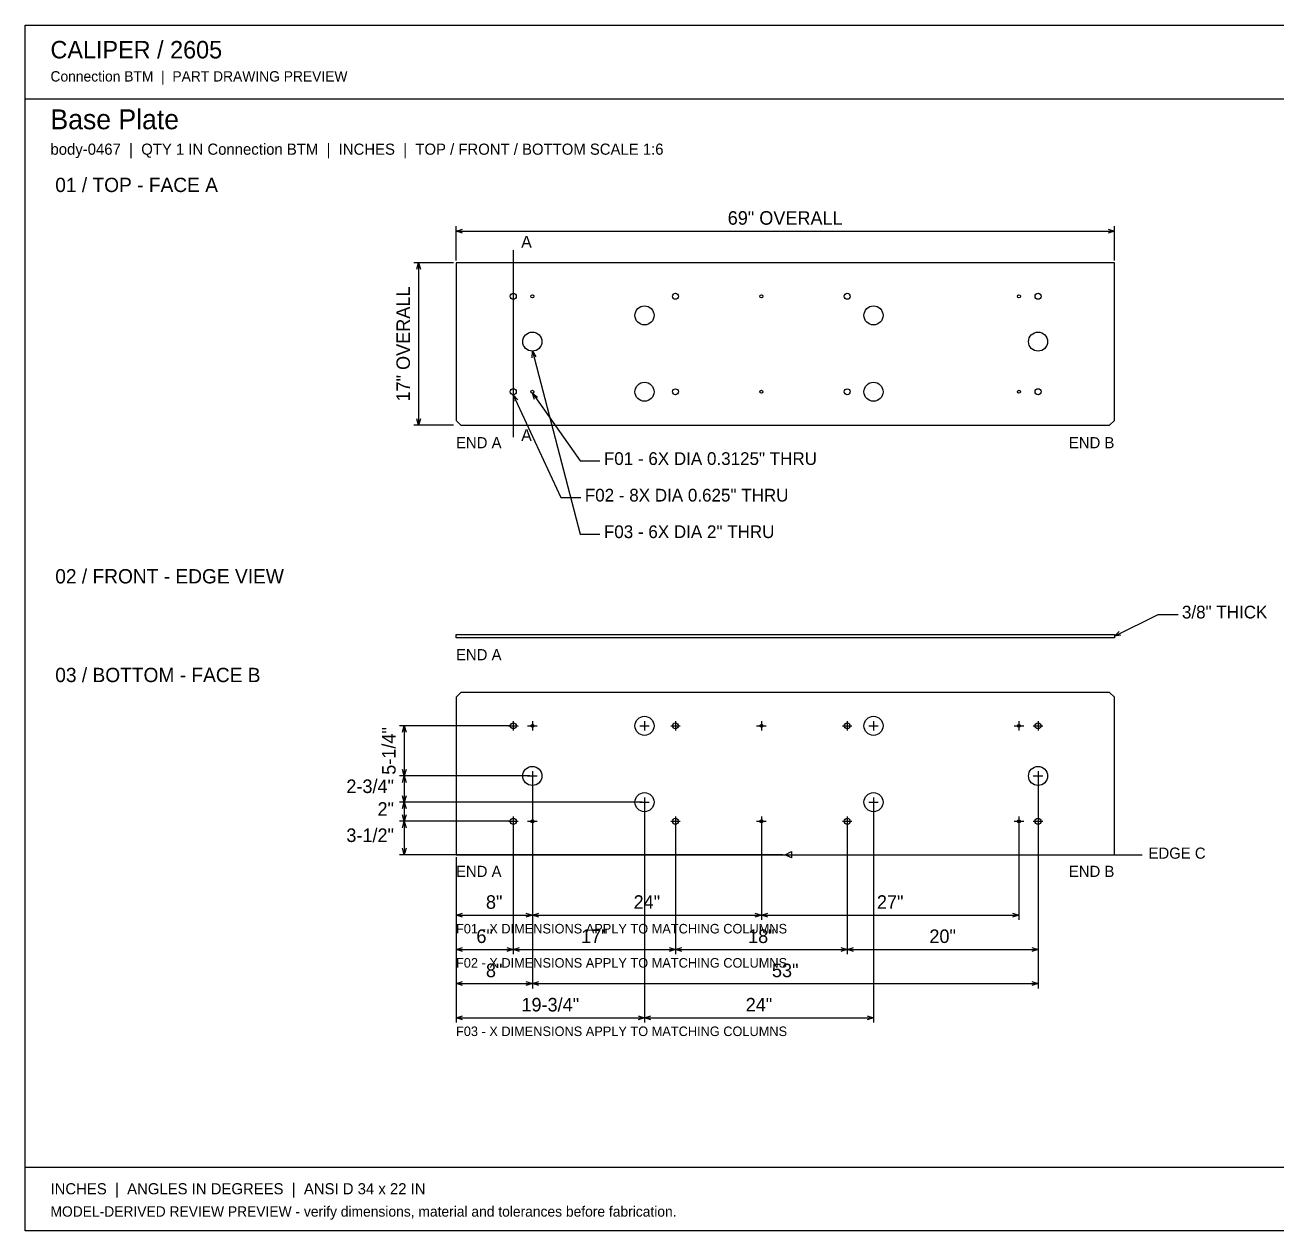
# Model space of a CAD drawing. Header units: inches. Extents: x 3 to 201, y 3 to 129.
# Drawn here: x 2.8 to 134, y 2.8 to 129.2 of the extents above; entities that cross this region are included whole.
import ezdxf
from ezdxf.enums import TextEntityAlignment as Align

# ---------------------------------------------------------------- set-up
doc = ezdxf.new("R2010")
doc.units = ezdxf.units.IN
doc.header["$MEASUREMENT"] = 0

msp = doc.modelspace()

# ---------------------------------------------------------------- linework, layer by layer
at = {"layer": 'ANNOTATION'}
for p, q in [((48, 104.5), (48, 108.08)), ((48, 107.58), (48.67, 107.79)), ((116.33, 107.79), (117, 107.58)), ((117, 104.5), (117, 108.08)), ((48, 107.58), (117, 107.58)), ((48.67, 107.38), (48, 107.58)), ((117, 107.58), (116.33, 107.38)), ((54, 105.58), (54, 86)), ((47.75, 104.25), (43.58, 104.25)), ((43.88, 103.58), (44.08, 104.25)), ((44.08, 104.25), (44.08, 87.25)), ((44.08, 104.25), (44.29, 103.58)), ((55.97, 94.3), (56, 95)), ((56, 95), (61, 75.83)), ((56, 95), (56.37, 94.41)), ((56, 90.59), (61, 83.5)), ((56.21, 89.93), (56, 90.59)), ((56, 90.59), (56.55, 90.17)), ((54, 90.44), (59, 79.67)), ((54.09, 89.75), (54, 90.44)), ((54, 90.44), (54.47, 89.92)), ((44.08, 87.25), (43.88, 87.92)), ((44.29, 87.92), (44.08, 87.25)), ((47.75, 87.25), (43.58, 87.25)), ((61, 83.5), (63.08, 83.5)), ((59, 79.67), (61.08, 79.67)), ((61, 75.83), (63.08, 75.83)), ((117, 65.15), (121.58, 67.42)), ((121.58, 67.42), (123.67, 67.42)), ((117, 65.15), (117.5, 65.63)), ((117.69, 65.26), (117, 65.15)), ((53.75, 55.75), (42.08, 55.75)), ((42.38, 55.08), (42.58, 55.75)), ((42.58, 55.75), (42.58, 50.5)), ((42.58, 55.75), (42.79, 55.08)), ((53.5, 55.75), (54.5, 55.75)), ((54, 56.25), (54, 55.25)), ((55.5, 55.75), (56.5, 55.75)), ((56, 56.25), (56, 55.25)), ((67.25, 55.75), (68.25, 55.75)), ((67.75, 56.25), (67.75, 55.25)), ((70.5, 55.75), (71.5, 55.75)), ((71, 56.25), (71, 55.25)), ((79.5, 55.75), (80.5, 55.75)), ((80, 56.25), (80, 55.25)), ((88.5, 55.75), (89.5, 55.75)), ((89, 56.25), (89, 55.25)), ((91.25, 55.75), (92.25, 55.75)), ((91.75, 56.25), (91.75, 55.25)), ((106.5, 55.75), (107.5, 55.75)), ((107, 56.25), (107, 55.25)), ((108.5, 55.75), (109.5, 55.75)), ((109, 56.25), (109, 55.25)), ((55.75, 50.5), (42.08, 50.5)), ((55.75, 50.5), (42.08, 50.5)), ((42.58, 50.5), (42.38, 51.17)), ((42.38, 49.83), (42.58, 50.5)), ((42.79, 51.17), (42.58, 50.5)), ((42.58, 50.5), (42.58, 47.75)), ((42.58, 50.5), (42.79, 49.83)), ((55.5, 50.5), (56.5, 50.5)), ((56, 51), (56, 50)), ((56, 50.25), (56, 28.25)), ((56, 50.25), (56, 28.25)), ((108.5, 50.5), (109.5, 50.5)), ((109, 51), (109, 50)), ((109, 50.25), (109, 28.25)), ((67.5, 47.75), (42.08, 47.75)), ((67.5, 47.75), (42.08, 47.75)), ((42.58, 47.75), (42.38, 48.42)), ((42.38, 47.08), (42.58, 47.75)), ((42.79, 48.42), (42.58, 47.75)), ((42.58, 47.75), (42.58, 45.75)), ((42.58, 47.75), (42.79, 47.08)), ((67.25, 47.75), (68.25, 47.75)), ((67.75, 48.25), (67.75, 47.25)), ((67.75, 47.5), (67.75, 24.67)), ((67.75, 47.5), (67.75, 24.67)), ((91.25, 47.75), (92.25, 47.75)), ((91.75, 48.25), (91.75, 47.25)), ((91.75, 47.5), (91.75, 24.67)), ((42.58, 45.75), (42.38, 46.42)), ((42.79, 46.42), (42.58, 45.75)), ((54, 46.25), (54, 45.25)), ((56, 46.25), (56, 45.25)), ((71, 46.25), (71, 45.25)), ((80, 46.25), (80, 45.25)), ((89, 46.25), (89, 45.25)), ((107, 46.25), (107, 45.25)), ((109, 46.25), (109, 45.25)), ((53.75, 45.75), (42.08, 45.75)), ((53.75, 45.75), (42.08, 45.75)), ((42.38, 45.08), (42.58, 45.75)), ((42.58, 45.75), (42.58, 42.25)), ((42.58, 45.75), (42.79, 45.08)), ((53.5, 45.75), (54.5, 45.75)), ((54, 45.5), (54, 31.83)), ((54, 45.5), (54, 31.83)), ((55.5, 45.75), (56.5, 45.75)), ((56, 45.5), (56, 35.42)), ((56, 45.5), (56, 35.42)), ((70.5, 45.75), (71.5, 45.75)), ((71, 45.5), (71, 31.83)), ((71, 45.5), (71, 31.83)), ((79.5, 45.75), (80.5, 45.75)), ((80, 45.5), (80, 35.42)), ((80, 45.5), (80, 35.42)), ((88.5, 45.75), (89.5, 45.75)), ((89, 45.5), (89, 31.83)), ((89, 45.5), (89, 31.83)), ((106.5, 45.75), (107.5, 45.75)), ((107, 45.5), (107, 35.42)), ((108.5, 45.75), (109.5, 45.75)), ((109, 45.5), (109, 31.83)), ((82.25, 42.25), (42.08, 42.25)), ((42.58, 42.25), (42.38, 42.92)), ((42.79, 42.92), (42.58, 42.25)), ((48, 42), (48, 35.42)), ((48, 42), (48, 31.83)), ((48, 42), (48, 28.25)), ((48, 42), (48, 24.67)), ((82.5, 42.25), (83.17, 42.58)), ((82.5, 42.25), (119.92, 42.25)), ((83.17, 41.92), (82.5, 42.25)), ((83.17, 42.58), (83.17, 41.92)), ((48, 35.92), (48.67, 36.12)), ((48, 35.92), (56, 35.92)), ((48.67, 35.71), (48, 35.92)), ((55.33, 36.12), (56, 35.92)), ((56, 35.92), (55.33, 35.71)), ((56, 35.92), (56.67, 36.12)), ((56, 35.92), (80, 35.92)), ((56.67, 35.71), (56, 35.92)), ((79.33, 36.12), (80, 35.92)), ((80, 35.92), (79.33, 35.71)), ((80, 35.92), (80.67, 36.12)), ((80, 35.92), (107, 35.92)), ((80.67, 35.71), (80, 35.92)), ((106.33, 36.12), (107, 35.92)), ((107, 35.92), (106.33, 35.71)), ((48, 32.33), (48.67, 32.54)), ((48, 32.33), (54, 32.33)), ((48.67, 32.12), (48, 32.33)), ((53.33, 32.54), (54, 32.33)), ((54, 32.33), (53.33, 32.12)), ((54, 32.33), (54.67, 32.54)), ((54, 32.33), (71, 32.33)), ((54.67, 32.12), (54, 32.33)), ((70.33, 32.54), (71, 32.33)), ((71, 32.33), (70.33, 32.12)), ((71, 32.33), (71.67, 32.54)), ((71, 32.33), (89, 32.33)), ((71.67, 32.12), (71, 32.33)), ((88.33, 32.54), (89, 32.33)), ((89, 32.33), (88.33, 32.12)), ((89, 32.33), (89.67, 32.54)), ((89, 32.33), (109, 32.33)), ((89.67, 32.12), (89, 32.33)), ((108.33, 32.54), (109, 32.33)), ((109, 32.33), (108.33, 32.12)), ((48, 28.75), (48.67, 28.96)), ((55.33, 28.96), (56, 28.75)), ((56, 28.75), (56.67, 28.96)), ((108.33, 28.96), (109, 28.75)), ((48, 28.75), (56, 28.75)), ((48.67, 28.54), (48, 28.75)), ((56, 28.75), (55.33, 28.54)), ((56, 28.75), (109, 28.75)), ((56.67, 28.54), (56, 28.75)), ((109, 28.75), (108.33, 28.54)), ((48, 25.17), (48.67, 25.38)), ((48, 25.17), (67.75, 25.17)), ((48.67, 24.96), (48, 25.17)), ((67.08, 25.38), (67.75, 25.17)), ((67.75, 25.17), (67.08, 24.96)), ((67.75, 25.17), (68.42, 25.38)), ((67.75, 25.17), (91.75, 25.17)), ((68.42, 24.96), (67.75, 25.17)), ((91.08, 25.38), (91.75, 25.17)), ((91.75, 25.17), (91.08, 24.96))]:
    msp.add_line(p, q, dxfattribs=at)
at = {"layer": 'OUTLINE'}
for p, q in [((2.83, 129.17), (201.17, 129.17)), ((2.83, 2.83), (2.83, 129.17)), ((2.83, 121.42), (201.17, 121.42)), ((117, 104.25), (48, 104.25)), ((48, 104.25), (48, 87.75)), ((117, 87.75), (117, 104.25)), ((48, 87.75), (48.5, 87.25)), ((48.5, 87.25), (116.5, 87.25)), ((116.5, 87.25), (117, 87.75)), ((48, 65.33), (117, 65.33)), ((48, 64.96), (48, 65.33)), ((117, 64.96), (48, 64.96)), ((117, 65.33), (117, 64.96)), ((48.5, 59.25), (48, 58.75)), ((116.5, 59.25), (48.5, 59.25)), ((117, 58.75), (116.5, 59.25)), ((48, 58.75), (48, 42.25)), ((117, 42.25), (117, 58.75)), ((48, 42.25), (117, 42.25)), ((2.83, 9.5), (201.17, 9.5)), ((201.17, 2.83), (2.83, 2.83))]:
    msp.add_line(p, q, dxfattribs=at)
for centre, radius in [((54, 100.75), 0.313), ((71, 100.75), 0.312), ((89, 100.75), 0.312), ((109, 100.75), 0.313), ((56, 100.75), 0.156), ((67.75, 98.75), 1), ((80, 100.75), 0.156), ((91.75, 98.75), 1), ((107, 100.75), 0.156), ((56, 96), 1), ((109, 96), 1), ((54, 90.75), 0.313), ((56, 90.75), 0.156), ((67.75, 90.75), 1), ((71, 90.75), 0.312), ((80, 90.75), 0.156), ((89, 90.75), 0.312), ((91.75, 90.75), 1), ((107, 90.75), 0.156), ((109, 90.75), 0.313), ((67.75, 55.75), 1), ((91.75, 55.75), 1), ((54, 55.75), 0.313), ((56, 55.75), 0.156), ((71, 55.75), 0.312), ((80, 55.75), 0.156), ((89, 55.75), 0.312), ((107, 55.75), 0.156), ((109, 55.75), 0.313), ((56, 50.5), 1), ((109, 50.5), 1), ((67.75, 47.75), 1), ((91.75, 47.75), 1), ((54, 45.75), 0.313), ((71, 45.75), 0.312), ((89, 45.75), 0.312), ((109, 45.75), 0.313), ((56, 45.75), 0.156), ((80, 45.75), 0.156), ((107, 45.75), 0.156)]:
    msp.add_circle(centre, radius, dxfattribs=at)

# ---------------------------------------------------------------- texts
at = {"layer": 'ANNOTATION'}
for s, height, p in [('CALIPER / 2605', 1.8333, (5.5, 125.67)), ('Connection BTM  |  PART DRAWING PREVIEW', 1.0833, (5.5, 123.25)), ('Base Plate', 2.083, (5.5, 118.25)), ('body-0467  |  QTY 1 IN Connection BTM  |  INCHES  |  TOP / FRONT / BOTTOM SCALE 1:6', 1.1667, (5.5, 115.58)), ('01 / TOP - FACE A', 1.5, (6, 111.67)), ('A', 1.25, (54.83, 105.83)), ('A', 1.25, (54.83, 85.58)), ('END A', 1.167, (48, 84.83)), ('F01 - 6X DIA 0.3125" THRU', 1.3333, (63.5, 83.08)), ('F02 - 8X DIA 0.625" THRU', 1.3333, (61.5, 79.25)), ('F03 - 6X DIA 2" THRU', 1.3333, (63.5, 75.42)), ('02 / FRONT - EDGE VIEW', 1.5, (6, 70.67)), ('3/8" THICK', 1.333, (124.08, 67)), ('END A', 1.167, (48, 62.62)), ('03 / BOTTOM - FACE B', 1.5, (6, 60.33)), ('EDGE C', 1.167, (120.58, 41.83)), ('END A', 1.167, (48, 39.92)), ('F01 - X DIMENSIONS APPLY TO MATCHING COLUMNS', 1, (48, 34)), ('F02 - X DIMENSIONS APPLY TO MATCHING COLUMNS', 1, (48, 30.42)), ('F03 - X DIMENSIONS APPLY TO MATCHING COLUMNS', 1, (48, 23.25)), ('INCHES  |  ANGLES IN DEGREES  |  ANSI D 34 x 22 IN', 1.1667, (5.5, 6.67)), ('MODEL-DERIVED REVIEW PREVIEW - verify dimensions, material and tolerances before fabrication.', 1.0833, (5.5, 4.33))]:
    msp.add_text(s, height=height, dxfattribs=at).set_placement(p)
for s, height, p in [('69" OVERALL', 1.4167, (82.5, 108.25)), ('8"', 1.417, (52, 36.58)), ('24"', 1.417, (68, 36.58)), ('27"', 1.417, (93.5, 36.58)), ('6"', 1.417, (51, 33)), ('17"', 1.417, (62.5, 33)), ('18"', 1.417, (80, 33)), ('20"', 1.417, (99, 33)), ('8"', 1.417, (52, 29.42)), ('53"', 1.417, (82.5, 29.42)), ('19-3/4"', 1.417, (57.88, 25.83)), ('24"', 1.417, (79.75, 25.83))]:
    msp.add_text(s, height=height, dxfattribs=at).set_placement(p, align=Align.CENTER)
for s, height, p in [('17" OVERALL', 1.4167, (43.17, 95.75)), ('5-1/4"', 1.417, (41.67, 53.12))]:
    msp.add_text(s, height=height, rotation=90, dxfattribs=at).set_placement(p, align=Align.CENTER)
for s, height, p in [('END B', 1.167, (117, 84.83)), ('2-3/4"', 1.417, (41.5, 48.71)), ('2"', 1.417, (41.5, 46.33)), ('3-1/2"', 1.417, (41.5, 43.58)), ('END B', 1.167, (117, 39.92))]:
    msp.add_text(s, height=height, dxfattribs=at).set_placement(p, align=Align.RIGHT)

doc.saveas('drawing.dxf')
